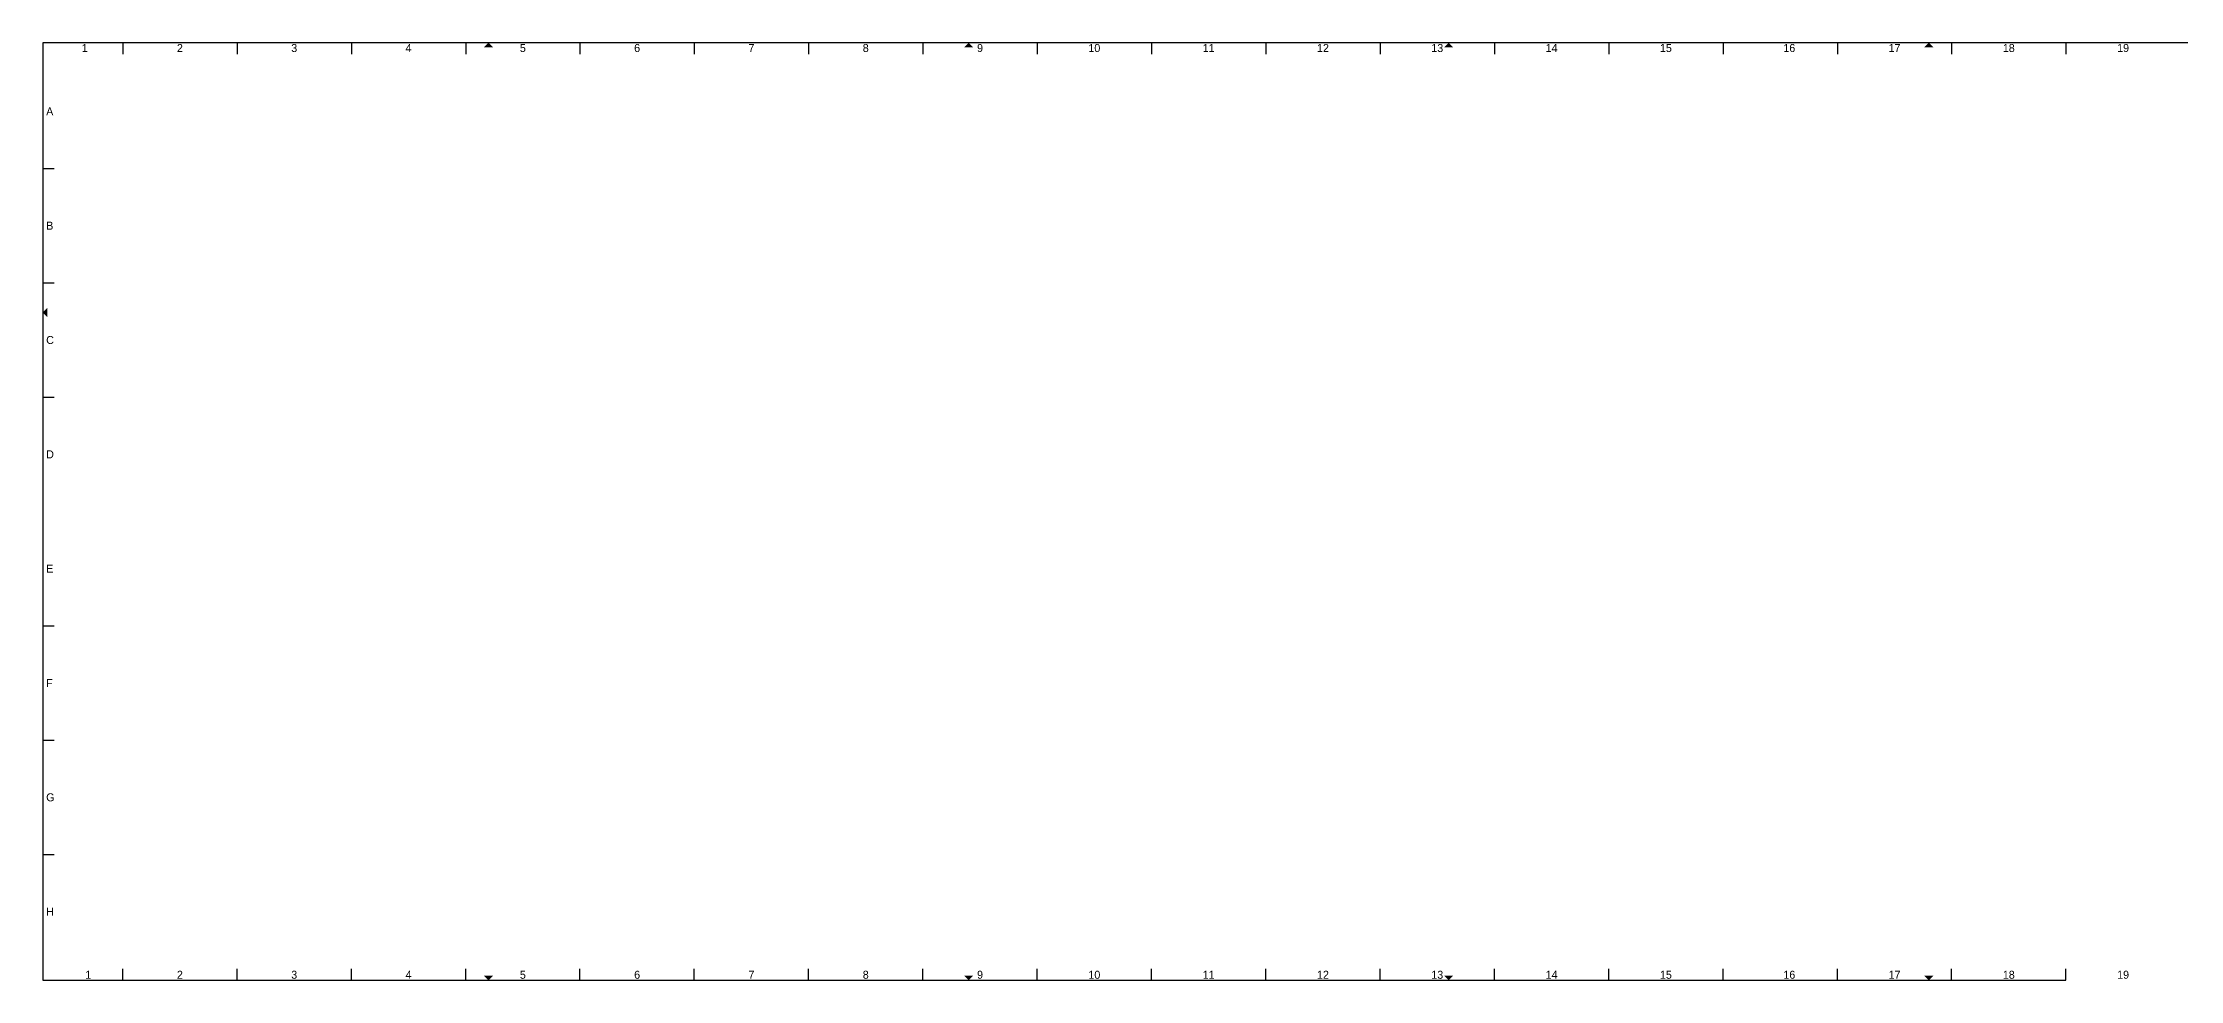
# Model space of a CAD drawing. Extents: x -5 to 1865, y -5 to 405.
# Drawn here: x -5 to 930, y -5 to 405 of the extents above; entities that cross this region are included whole.
import ezdxf
from ezdxf.enums import TextEntityAlignment as Align

# ---------------------------------------------------------------- set-up
doc = ezdxf.new("R2010")
doc.units = 0
doc.layers.add('to-xx-rooster', color=7, linetype='CONTINUOUS', lineweight=25)
doc.layers.add('to-xx-vouwmerk', color=7, linetype='CONTINUOUS', lineweight=18)
doc.styles.add('RTW_ISO', font='iso-rtw.shx')

msp = doc.modelspace()

# ---------------------------------------------------------------- hatches: boundary and pattern name
at = {"layer": 'to-xx-vouwmerk'}
for points in [[(192, 403), (190, 405), (188, 403)], [(402, 403), (400, 405), (398, 403)], [(612, 403), (610, 405), (608, 403)], [(822, 403), (820, 405), (818, 403)], [(-3, 289), (-5, 287), (-3, 285)], [(188, -3), (190, -5), (192, -3)], [(398, -3), (400, -5), (402, -3)], [(608, -3), (610, -5), (612, -3)], [(818, -3), (820, -5), (822, -3)]]:
    msp.add_hatch(color=256, dxfattribs=at).paths.add_polyline_path(points)

# ---------------------------------------------------------------- linework, layer by layer
at = {"layer": 'to-xx-rooster'}
for p, q in [((-5, 405), (-5, -5)), ((1865, 405), (-5, 405)), ((30, 405), (30, 400)), ((80, 405), (80, 400)), ((130, 405), (130, 400)), ((180, 405), (180, 400)), ((230, 405), (230, 400)), ((280, 405), (280, 400)), ((330, 405), (330, 400)), ((380, 405), (380, 400)), ((430, 405), (430, 400)), ((480, 405), (480, 400)), ((530, 405), (530, 400)), ((580, 405), (580, 400)), ((630, 405), (630, 400)), ((680, 405), (680, 400)), ((730, 405), (730, 400)), ((780, 405), (780, 400)), ((830, 405), (830, 400)), ((880, 405), (880, 400)), ((-5, 350), (0, 350)), ((-5, 300), (0, 300)), ((-5, 250), (0, 250)), ((-5, 150), (0, 150)), ((-5, 100), (0, 100)), ((-5, 50), (0, 50)), ((30, -5), (30, 0)), ((80, -5), (80, 0)), ((130, -5), (130, 0)), ((180, -5), (180, 0)), ((230, -5), (230, 0)), ((280, -5), (280, 0)), ((330, -5), (330, 0)), ((380, -5), (380, 0)), ((430, -5), (430, 0)), ((480, -5), (480, 0)), ((530, -5), (530, 0)), ((580, -5), (580, 0)), ((630, -5), (630, 0)), ((680, -5), (680, 0)), ((730, -5), (730, 0)), ((780, -5), (780, 0)), ((830, -5), (830, 0)), ((880, -5), (880, 0)), ((-5, -5), (880, -5))]:
    msp.add_line(p, q, dxfattribs=at)

# ---------------------------------------------------------------- texts
at = {"layer": 'to-xx-rooster', "style": 'RTW_ISO'}
for s, p in [('1', (13.38, 399.9)), ('2', (55, 399.9)), ('3', (105, 399.9)), ('4', (155, 399.9)), ('5', (205, 399.9)), ('6', (255, 399.9)), ('7', (305, 399.9)), ('8', (355, 399.9)), ('9', (405, 399.9)), ('10', (455, 399.9)), ('11', (505, 399.9)), ('12', (555, 399.9)), ('13', (605, 399.9)), ('14', (655, 399.9)), ('15', (705, 399.9)), ('16', (759, 399.9)), ('17', (805, 399.9)), ('18', (855, 399.9)), ('19', (905, 399.9)), ('1', (14.9, -5.4)), ('2', (55, -5.4)), ('3', (105, -5.4)), ('4', (155, -5.4)), ('5', (205, -5.4)), ('6', (255, -5.4)), ('7', (305, -5.4)), ('8', (355, -5.4)), ('9', (405, -5.4)), ('10', (455, -5.4)), ('11', (505, -5.4)), ('12', (555, -5.4)), ('13', (605, -5.4)), ('14', (655, -5.4)), ('15', (705, -5.4)), ('16', (759, -5.4)), ('17', (805, -5.4)), ('18', (855, -5.4)), ('19', (905, -5.4))]:
    msp.add_text(s, height=3.5, dxfattribs=at).set_placement(p, align=Align.BOTTOM_CENTER)
for s, p in [('A', (-3.5, 375)), ('B', (-3.5, 325)), ('C', (-3.5, 275)), ('D', (-3.5, 225)), ('E', (-3.5, 175)), ('F', (-3.5, 125)), ('G', (-3.5, 75)), ('H', (-3.5, 25))]:
    msp.add_text(s, height=3.5, dxfattribs=at).set_placement(p, align=Align.MIDDLE_LEFT)

doc.saveas('drawing.dxf')
